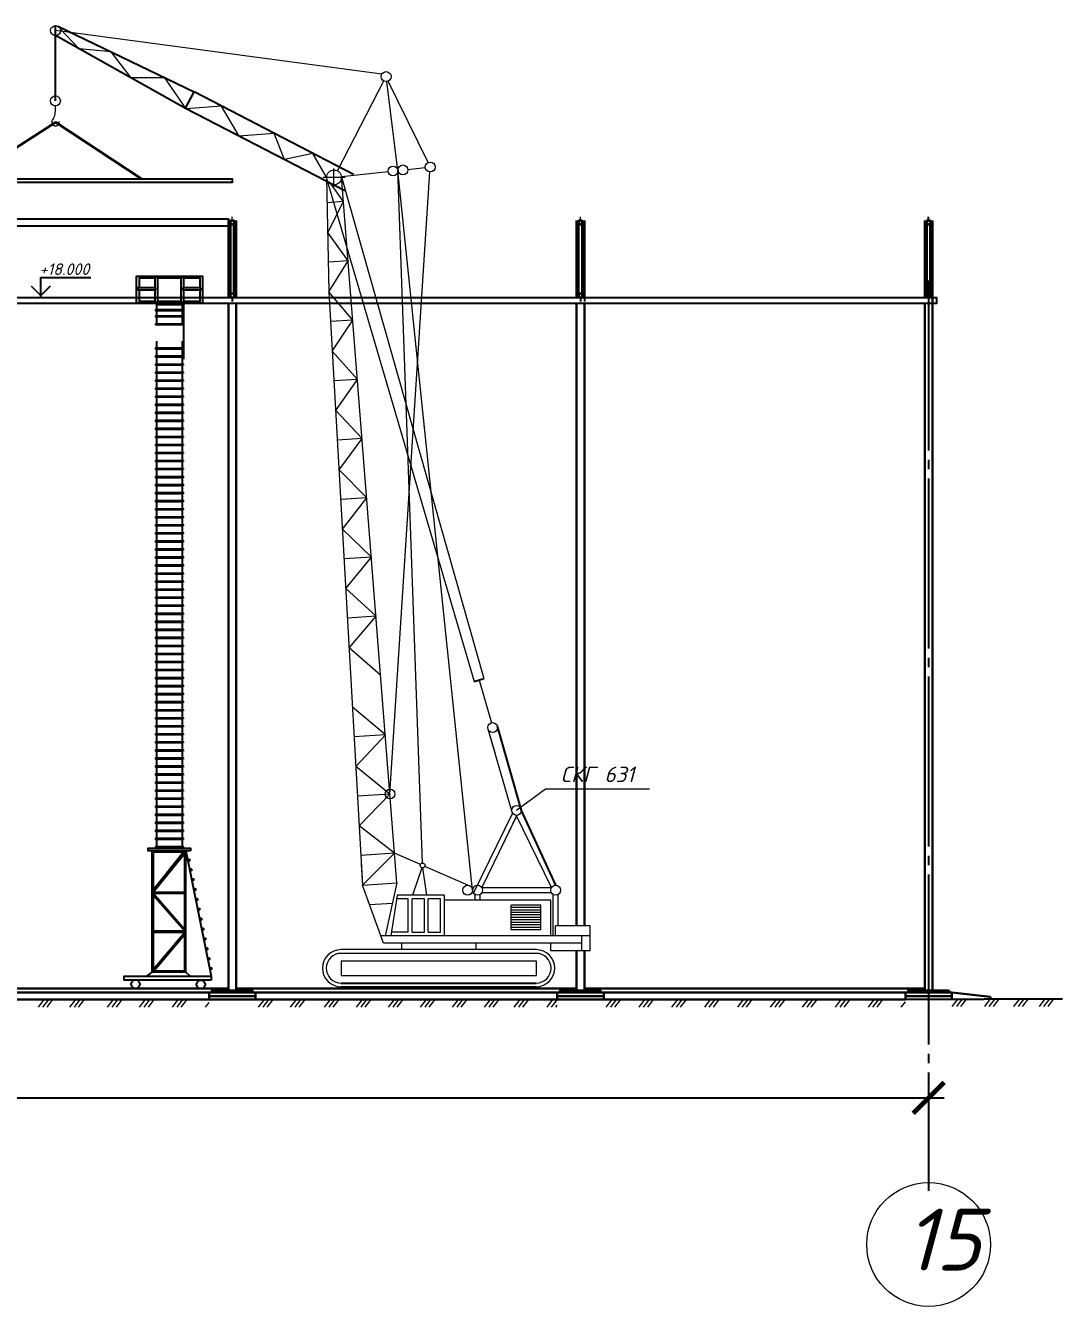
# Model space of a CAD drawing. Header units: millimetres. Extents: x -345369 to 252202, y 74562 to 424723.
# Drawn here: x -134948 to -128248, y 238155 to 246435 of the extents above; entities that cross this region are included whole.
import ezdxf

# ---------------------------------------------------------------- set-up
doc = ezdxf.new("R2010")
doc.units = ezdxf.units.MM
doc.linetypes.add('HIDDEN2', pattern=[4.7625, 3.175, -1.5875])
doc.linetypes.add('JIS_08_11', pattern=[12.8, 11, -0.6, 0.6, -0.6])
for name, color, linetype, lineweight in [('kolonni', 150, 'Continuous', 35), ('S Stora', 5, 'Continuous', 30), ('ТОнкая', 7, 'Continuous', 35)]:
    doc.layers.add(name, color=color, linetype=linetype, lineweight=lineweight)
for name, color, linetype in [('PAMA', 7, 'Continuous'), ('РАЗМЕРЫ', 7, 'Continuous'), ('стены тонкая', 7, 'Continuous')]:
    doc.layers.add(name, color=color, linetype=linetype)
doc.styles.add('25', font='isocpeur.TTF', dxfattribs={"oblique": 15, "height": 300})
doc.styles.get("Standard").update_dxf_attribs({"font": 'isocpeur.TTF', "oblique": 15})
doc.dimstyles.new('ss50', dxfattribs={"dimtxt": 125, "dimasz": 150, "dimexe": 100, "dimexo": 100, "dimgap": 31.25, "dimtad": 1, "dimdec": 0, "dimdsep": 46, "dimtxsty": 'Standard', "dimblk": 'OBLIQUE', "dimcen": 125, "dimdle": 100, "dimadec": 0, "dimazin": 0, "dimtfac": 1, "dimtdec": 0, "dimtmove": 1, "dimatfit": 3, "dimfxl": 1, "dimarcsym": 0})

# ---------------------------------------------------------------- blocks, each defined once
blk = doc.blocks.new('_ArchTick')
at = {"color": 0, "linetype": 'ByBlock', "const_width": 0.15}
blk.add_lwpolyline([(-0.5, -0.5), (0.5, 0.5)], dxfattribs=at)
blk = doc.blocks.new('*D784')
at = {"color": 0, "lineweight": -2, "ltscale": 2, "transparency": 16777216}
for p, q in [((-160712.8, 239502.8), (-129012.5, 239502.8)), ((-160612.8, 239502.8), (-160612.8, 239402.8)), ((-129112.5, 239502.8), (-129112.5, 239402.8))]:
    blk.add_line(p, q, dxfattribs=at)
at = {"layer": 'Defpoints', "color": 0, "ltscale": 2, "transparency": 16777216}
for p in [(-160612.8, 239571.6), (-129112.5, 239524.3), (-129112.5, 239502.8)]:
    blk.add_point(p, dxfattribs=at)
at = {"color": 0, "lineweight": -2, "ltscale": 2, "transparency": 16777216, "xscale": 200, "yscale": 200, "zscale": 200, "rotation": 180}
blk.add_blockref('_ArchTick', (-160612.8, 239502.8), dxfattribs=at)
at = {"color": 0, "lineweight": -2, "ltscale": 2, "transparency": 16777216, "xscale": 200, "yscale": 200, "zscale": 200}
blk.add_blockref('_ArchTick', (-129112.5, 239502.8), dxfattribs=at)
at = {"color": 0, "lineweight": 9, "ltscale": 2, "transparency": 16777216, "insert": (-144862.7, 239732.8), "char_height": 300, "attachment_point": 5}
blk.add_mtext('126000', dxfattribs=at)
blk = doc.blocks.new('54212')
at = {"layer": 'kolonni', "lineweight": 30, "ltscale": 10}
for p, q in [((-100, 45), (-100, -45)), ((-5, 50), (-95, 50)), ((0, -45), (0, 45)), ((-95, -50), (-5, -50))]:
    blk.add_line(p, q, dxfattribs=at)
for points in [[(-95, 40), (-95, -40)], [(-10, 45), (-90, 45)], [(-5, -40), (-5, 40)], [(-90, -45), (-10, -45)]]:
    blk.add_lwpolyline(points, dxfattribs=at)
for centre, start, end in [((-95, 45), 89.3615, 180.6385), ((-90, 40), 89.3615, 180.6385), ((-10, 40), 359.3615, 90.6385), ((-5, 45), 359.3615, 90.6385), ((-95, -45), 179.3615, 270.6385), ((-90, -40), 179.3615, 270.6385), ((-10, -40), 269.3615, 0.6385), ((-5, -45), 269.3615, 0.6385)]:
    blk.add_arc(centre, 5, start, end, dxfattribs=at)

msp = doc.modelspace()

# ---------------------------------------------------------------- linework, layer by layer
at = {"linetype": 'Continuous', "lineweight": 13}
for p, q in [((-132646.695995, 246120.573416), (-134755.188949, 246403.24056)), ((-134601.86168, 246285.251917), (-134726.231448, 246416.887674)), ((-134394.777396, 246264.895839), (-134601.86168, 246285.251917)), ((-134265.696684, 246096.751379), (-134394.777396, 246264.895839)), ((-134048.918352, 246098.047173), (-134265.696684, 246096.751379)), ((-133910.04451, 245897.323638), (-134048.918352, 246098.047173)), ((-132933.35255, 245496.194323), (-132633.018773, 246077.314233)), ((-132541.802967, 245498.596998), (-132614.318372, 246073.991969)), ((-132347.521332, 245550.073028), (-132604.297241, 246076.976003)), ((-133682.564018, 245915.185518), (-133910.04451, 245897.323638)), ((-133567.379727, 245720.029282), (-133682.564018, 245915.185518)), ((-133341.469073, 245738.489492), (-133567.379727, 245720.029282)), ((-133275.267606, 245568.624359), (-133341.469073, 245738.489492)), ((-133091.333664, 245608.912864), (-133275.267606, 245568.624359)), ((-133003.565368, 245454.341596), (-133091.333664, 245608.912864)), ((-132882.164476, 245453.5268), (-133027.286276, 245453.5268)), ((-133003.322188, 245450.428845), (-132987.765724, 244713.616988)), ((-133001.551693, 245440.216447), (-132048.979606, 242195.38891)), ((-132955.403934, 245395.866308), (-132955.403934, 245510.645876)), ((-132908.042965, 245463.705157), (-131987.46293, 242213.132104)), ((-132907.657619, 245458.729727), (-132605.450579, 245491.661303)), ((-132548.256366, 240892.548523), (-132907.485681, 245456.624754)), ((-132593.474042, 241467.047629), (-132335.546015, 245489.34952)), ((-132383.206044, 241020.99113), (-132541.937647, 245499.665658)), ((-132059.380699, 240845.30472), (-132541.802967, 245498.596998)), ((-132478.155355, 245505.532694), (-132365.321263, 245517.828253)), ((-132894.925215, 245297.041669), (-132974.478537, 245409.448)), ((-132894.925215, 245297.041669), (-132999.940348, 245290.252355)), ((-132995.88214, 245098.040566), (-132894.925215, 245297.041669)), ((-132864.780098, 244914.042265), (-132995.88214, 245098.040566)), ((-132864.780098, 244914.042265), (-132991.823932, 244905.828777)), ((-132987.765724, 244713.616988), (-132864.780098, 244914.042265)), ((-132987.765724, 244713.616988), (-132771.874882, 240878.091402)), ((-132834.634981, 244531.042861), (-132987.765724, 244713.616988)), ((-132834.634981, 244531.042861), (-132976.971182, 244521.840709)), ((-132966.17664, 244330.06443), (-132834.634981, 244531.042861)), ((-132804.489863, 244148.043457), (-132966.17664, 244330.06443)), ((-132804.489863, 244148.043457), (-132955.382098, 244138.28815)), ((-132944.587556, 243946.511871), (-132804.489863, 244148.043457)), ((-132774.344746, 243765.044053), (-132944.587556, 243946.511871)), ((-132774.344746, 243765.044053), (-132933.793014, 243754.735592)), ((-132922.998472, 243562.959312), (-132774.344746, 243765.044053)), ((-132744.199628, 243382.044649), (-132922.998472, 243562.959312)), ((-132744.199628, 243382.044649), (-132912.203929, 243371.183033)), ((-132901.409387, 243179.406754), (-132744.199628, 243382.044649)), ((-132714.054511, 242999.045245), (-132901.409387, 243179.406754)), ((-132714.054511, 242999.045245), (-132890.614845, 242987.630475)), ((-132879.820303, 242795.854195), (-132714.054511, 242999.045245)), ((-132683.909394, 242616.045841), (-132879.820303, 242795.854195)), ((-132683.909394, 242616.045841), (-132869.025761, 242604.077916)), ((-132858.231219, 242412.301637), (-132683.909394, 242616.045841)), ((-132653.764276, 242233.046437), (-132858.231219, 242412.301637)), ((-132018.221268, 242204.260507), (-131938.376894, 241927.435465)), ((-132623.60442, 241849.859774), (-132836.642135, 242028.749078)), ((-131960.263635, 241887.805529), (-131916.285672, 241735.331398)), ((-131960.26358, 241887.805337), (-131805.871705, 241352.519815)), ((-132623.812536, 241850.034531), (-132825.847593, 241836.972799)), ((-132815.05305, 241645.19652), (-132623.60442, 241849.859774)), ((-132593.474042, 241467.047629), (-132815.05305, 241645.19652)), ((-132593.474042, 241467.047629), (-132804.258508, 241453.42024)), ((-132793.463966, 241261.643961), (-132593.474042, 241467.047629)), ((-131801.667874, 241343.512968), (-132053.923011, 240827.426276)), ((-131775.113367, 241324.942211), (-132000.813998, 240863.183165)), ((-131801.667874, 241343.512968), (-131855.570422, 241233.234193)), ((-131772.907434, 241329.455313), (-131855.533473, 241160.411385)), ((-131549.412737, 240863.183165), (-131777.319301, 241329.455313)), ((-132563.328924, 241084.048225), (-132793.463966, 241261.643961)), ((-132563.328924, 241084.048225), (-132779.547513, 241070.069516)), ((-132771.874882, 240878.091402), (-132563.328924, 241084.048225)), ((-132397.303181, 241011.410714), (-132563.328924, 241084.048225)), ((-132779.517765, 241013.875174), (-132771.874882, 240878.091402)), ((-132387.813572, 240989.848453), (-132448.129365, 240813.292526)), ((-132356.418905, 240813.292526), (-132380.47007, 240989.136627)), ((-132090.795598, 240877.311342), (-132367.975055, 240998.579438)), ((-132771.874882, 240878.091402), (-132548.256366, 240892.548523)), ((-132548.256366, 240892.548523), (-132624.647146, 240549.70355)), ((-132635.281989, 240501.973934), (-132771.874882, 240878.091402)), ((-132547.248454, 240813.292526), (-132587.263698, 240549.992226)), ((-132243.232645, 240813.292526), (-132547.248454, 240813.292526)), ((-132243.232645, 240813.292526), (-132243.232645, 240549.992226)), ((-132043.374602, 240781.280331), (-132043.374602, 240817.581347)), ((-132011.362407, 240781.280331), (-132011.362407, 240817.581347)), ((-131550.581604, 240861.310817), (-131999.645131, 240861.310817)), ((-131550.581604, 240829.298623), (-131999.645131, 240829.298623)), ((-131550.581604, 240861.310817), (-131855.381715, 240861.310817)), ((-131550.581604, 240829.298623), (-131855.365472, 240829.298623)), ((-131538.864328, 240549.992226), (-131538.864328, 240817.581347)), ((-131506.852133, 240614.016615), (-131506.852133, 240817.581347)), ((-132726.343918, 240752.718913), (-132577.264907, 240762.356993)), ((-132475.254363, 240790.316031), (-132550.740323, 240790.316031)), ((-132475.254363, 240575.034023), (-132475.254363, 240790.316031)), ((-132451.245217, 240574.001372), (-132451.245217, 240790.316031)), ((-132371.214731, 240790.316031), (-132451.245217, 240790.316031)), ((-132371.214731, 240574.001372), (-132371.214731, 240790.316031)), ((-132347.205585, 240574.001372), (-132347.205585, 240790.316031)), ((-132267.175099, 240790.316031), (-132347.205585, 240790.316031)), ((-132267.175099, 240574.001372), (-132267.175099, 240790.316031)), ((-131554.870425, 240781.280331), (-132243.232645, 240781.280331)), ((-131554.870425, 240781.280331), (-131855.341109, 240781.280331)), ((-131618.894814, 240749.268137), (-131810.967981, 240749.268137)), ((-131810.967981, 240589.207164), (-131810.967981, 240749.268137)), ((-131618.894814, 240733.262039), (-131810.967981, 240733.262039)), ((-131618.894814, 240589.207164), (-131618.894814, 240749.268137)), ((-131554.870425, 240549.992226), (-131554.870425, 240781.280331)), ((-131618.894814, 240717.255942), (-131810.967981, 240717.255942)), ((-131618.894814, 240701.249845), (-131810.967981, 240701.249845)), ((-131618.894814, 240685.243748), (-131810.967981, 240685.243748)), ((-131618.894814, 240669.23765), (-131810.967981, 240669.23765)), ((-131618.894814, 240653.231553), (-131810.967981, 240653.231553)), ((-131618.894814, 240637.225456), (-131810.967981, 240637.225456)), ((-132475.254363, 240574.001372), (-132583.614891, 240574.001372)), ((-132451.245217, 240574.001372), (-132371.214731, 240574.001372)), ((-132347.205585, 240574.001372), (-132267.175099, 240574.001372)), ((-131618.894814, 240621.219359), (-131810.967981, 240621.219359)), ((-131618.894814, 240605.213261), (-131810.967981, 240605.213261)), ((-131618.894814, 240589.207164), (-131810.967981, 240589.207164)), ((-131298.772869, 240614.016615), (-131522.85823, 240614.016615)), ((-131522.85823, 240549.992226), (-131522.85823, 240614.016615)), ((-131298.772869, 240453.955642), (-131298.772869, 240614.016615)), ((-131354.794209, 240549.980029), (-132652.613528, 240549.697461)), ((-131554.870425, 240501.973934), (-132635.281989, 240501.973934)), ((-132519.260649, 240501.973934), (-132519.260649, 240461.158386)), ((-132519.260649, 240501.973934), (-132519.260649, 240461.158386)), ((-132039.077731, 240501.973934), (-132039.077731, 240461.158386)), ((-131298.772869, 240549.992226), (-131855.223696, 240549.871073)), ((-131354.794209, 240501.973934), (-131855.199394, 240501.973934)), ((-131554.870425, 240453.955642), (-131554.870425, 240501.973934)), ((-131354.794209, 240549.992226), (-131354.794209, 240453.955642)), ((-131648.528959, 240461.158386), (-132909.809422, 240461.158386)), ((-131648.528959, 240437.14924), (-132909.809422, 240437.14924)), ((-132909.809422, 240389.130949), (-131648.528959, 240389.130949)), ((-132909.809422, 240389.130949), (-132909.809422, 240293.094365)), ((-131648.528959, 240389.130949), (-131648.528959, 240293.094365)), ((-131298.772869, 240453.955642), (-131554.870425, 240453.955642)), ((-132909.809422, 240293.094365), (-131648.528959, 240293.094365))]:
    msp.add_line(p, q, dxfattribs=at)
at = {"lineweight": 20}
for p, q in [((-133612.502524, 245174.217384), (-133612.502524, 245197.967384)), ((-131362.502524, 245174.217384), (-131362.502524, 245197.967384)), ((-131362.502523, 245174.217384), (-131362.502523, 245197.967384)), ((-129112.502524, 245174.217384), (-129112.502524, 245197.967384)), ((-129112.502523, 245174.217384), (-129112.502523, 245197.967384))]:
    msp.add_line(p, q, dxfattribs=at)
at = {"lineweight": 25}
for p, q in [((-129112.502524, 245174.217384), (-129112.502524, 245197.967384)), ((-129112.502523, 245174.217384), (-129112.502523, 245197.967384)), ((-132048.979606, 242195.38891), (-131987.46293, 242213.132104)), ((-132909.809422, 240245.076073), (-131648.528959, 240245.076073)), ((-132909.809422, 240221.066927), (-131648.528959, 240221.066927))]:
    msp.add_line(p, q, dxfattribs=at)
at = {"lineweight": 35}
for p, q in [((-133625.002524, 244698.686204), (-133625.002524, 245150.453454)), ((-133625.002523, 244698.686204), (-133625.002523, 245150.453454)), ((-133600.002524, 244694.840227), (-133600.002524, 245150.481313)), ((-133600.002523, 244694.840227), (-133600.002523, 245150.481314)), ((-131375.002524, 244698.686204), (-131375.002524, 245150.453454)), ((-131375.002523, 244698.686204), (-131375.002523, 245150.453454)), ((-131350.002524, 244694.840227), (-131350.002524, 245150.481313)), ((-131350.002523, 244694.840227), (-131350.002523, 245150.481314)), ((-129125.002524, 244698.686204), (-129125.002524, 245150.453454)), ((-129125.002523, 244698.686204), (-129125.002523, 245150.453454)), ((-129100.002524, 244694.840227), (-129100.002524, 245150.481313)), ((-129100.002523, 244694.840227), (-129100.002523, 245150.481314))]:
    msp.add_line(p, q, dxfattribs=at)
at = {"ltscale": 10}
for p, q in [((-131374.690024, 244941.2288), (-131374.690024, 244916.2288)), ((-131374.690023, 244941.2288), (-131374.690023, 244916.2288)), ((-129125.002524, 244941.2288), (-129125.002524, 244916.2288)), ((-129125.002523, 244941.2288), (-129125.002523, 244916.2288))]:
    msp.add_line(p, q, dxfattribs=at)
at = {"lineweight": 30}
for p, q in [((-133637.502524, 240209.493392), (-135837.502524, 240209.493392)), ((-135762.502524, 240184.493392), (-134462.502524, 240184.493392)), ((-135762.502524, 240184.493392), (-133762.502524, 240184.493392)), ((-131387.502524, 240209.493392), (-133587.502524, 240209.493392)), ((-133512.502524, 240184.493392), (-132212.502524, 240184.493392)), ((-133512.502524, 240184.493392), (-131512.502524, 240184.493392)), ((-131462.502524, 240184.493392), (-131462.190024, 240184.493392)), ((-131462.502524, 240184.493392), (-131462.190024, 240184.493392)), ((-131337.190024, 240209.493392), (-129137.502524, 240209.493392)), ((-131262.190024, 240184.493392), (-129962.190024, 240184.493392)), ((-131262.190024, 240184.493392), (-129262.502524, 240184.493392)), ((-129262.502524, 240138.194966), (-128248.070309, 240142.54102)), ((-136012.502524, 240138.194966), (-133462.502524, 240138.194966)), ((-133462.502524, 240138.194966), (-131212.502524, 240138.194966)), ((-131212.502524, 240138.194966), (-129262.502524, 240138.194966))]:
    msp.add_line(p, q, dxfattribs=at)
at = {"lineweight": 25}
for points in [[(-135862.498768, 245443.876374), (-133612.502524, 245443.876374), (-133612.502524, 245421.376374), (-135862.498768, 245421.376374)], [(-151612.815024, 244678.179138), (-129087.502524, 244677.2288), (-129087.502524, 244638.27251), (-151612.815024, 244639.040101)]]:
    msp.add_lwpolyline(points, close=True, dxfattribs=at)
at = {"linetype": 'ByBlock', "lineweight": 25, "ltscale": 10}
msp.add_lwpolyline([(-135837.502524, 245185.790919), (-133637.502524, 245185.790919), (-133637.502524, 245138.801325), (-135837.502524, 245138.801325)], close=True, dxfattribs=at)
msp.add_lwpolyline([(-134850.230009, 244682.682674), (-134850.230009, 244807.682674), (-134526.69069, 244807.682674)])
at = {"color": 1, "linetype": 'JIS_08_11', "lineweight": 9, "ltscale": 100}
msp.add_lwpolyline([(-129112.502524, 244787.770308), (-129112.502524, 238954.554981)], dxfattribs=at)
at = {"color": 1, "linetype": 'JIS_08_11', "ltscale": 100}
msp.add_lwpolyline([(-129112.502523, 244787.770308), (-129112.502523, 238901.599813)], dxfattribs=at)
at = {"const_width": 10}
msp.add_lwpolyline([(-134912.730009, 244752.252674), (-134850.230009, 244689.752674), (-134787.730009, 244752.252674)], dxfattribs=at)
at = {"lineweight": 25}
msp.add_lwpolyline([(-138560.963817, 244678.179139), (-129062.502523, 244678.179139), (-129062.502523, 244639.040101), (-138560.963817, 244639.040101)], dxfattribs=at)
at = {"lineweight": 30}
for points in [[(-133762.502524, 240159.493392), (-133462.502524, 240159.493392), (-133462.502524, 240184.493392), (-133762.502524, 240184.493392)], [(-131512.502524, 240159.493392), (-131212.502524, 240159.493392), (-131212.502524, 240184.493392), (-131512.502524, 240184.493392)], [(-129262.502524, 240159.493392), (-128962.502524, 240159.493392), (-128962.502524, 240184.493392), (-129262.502524, 240184.493392)]]:
    msp.add_lwpolyline(points, close=True, dxfattribs=at)
for points in [[(-133462.502524, 240138.194966), (-133462.502524, 240184.493392), (-133762.502524, 240184.493392), (-133762.502524, 240138.194966)], [(-133512.502524, 240184.493392), (-133712.502524, 240184.493392)], [(-133512.502524, 240184.493392), (-133712.502524, 240184.493392)], [(-131212.502524, 240138.194966), (-131212.502524, 240184.493392), (-131512.502524, 240184.493392), (-131512.502524, 240138.194966)], [(-131262.815024, 240184.493392), (-131462.815024, 240184.493392)], [(-131262.815024, 240184.493392), (-131462.815024, 240184.493392)], [(-131262.815024, 240184.493392), (-131462.815024, 240184.493392)], [(-131262.502524, 240184.493392), (-131462.502524, 240184.493392)], [(-131262.502524, 240184.493392), (-131462.502524, 240184.493392)], [(-131262.502524, 240184.493392), (-131462.502524, 240184.493392)], [(-131262.190024, 240184.493392), (-131462.190024, 240184.493392)], [(-131262.190024, 240184.493392), (-131462.190024, 240184.493392)], [(-131262.190024, 240184.493392), (-131462.190024, 240184.493392)], [(-128962.502524, 240142.54102), (-128962.502524, 240184.493392), (-129262.502524, 240184.493392), (-129262.502524, 240138.194966)], [(-129012.502524, 240184.493392), (-129212.502524, 240184.493392)]]:
    msp.add_lwpolyline(points, dxfattribs=at)
at = {"linetype": 'Continuous', "lineweight": 13}
for centre, radius in [((-134755.188949, 246403.24056), 32.012195), ((-132618.321116, 246105.75293), 32.012195), ((-134755.766337, 245948.841899), 32.012195), ((-132573.626773, 245495.129151), 32.012195), ((-132509.979161, 245502.064846), 32.012195), ((-132333.497457, 245521.296101), 32.012195), ((-132955.403934, 245453.5268), 48.028961), ((-131929.505297, 241896.677126), 32.012195), ((-132593.474042, 241467.047629), 32.012195), ((-131775.113367, 241361.391412), 32.012195), ((-132382.639118, 241004.995076), 16.006097), ((-132091.392893, 240845.30472), 32.012195), ((-132027.368504, 240845.30472), 32.012195), ((-131522.85823, 240845.30472), 32.012195)]:
    msp.add_circle(centre, radius, dxfattribs=at)
at = {"color": 0, "linetype": 'ByBlock', "lineweight": 9}
msp.add_circle((-129112.502524, 238554.554981), 400, dxfattribs=at)
at = {"linetype": 'Continuous', "lineweight": 13}
for centre, radius, start, end in [((-134754.611561, 245811.292434), 24.009146, 168.7489491661, 11.2510508339), ((-132909.809422, 240341.112657), 120.045729, 90, 270), ((-132909.809422, 240341.112657), 96.036584, 90, 270), ((-131648.528959, 240341.112657), 120.045729, 270, 90), ((-131648.528959, 240341.112657), 96.036584, 270, 90)]:
    msp.add_arc(centre, radius, start, end, dxfattribs=at)
msp.add_spline([(-134778.159292, 245815.976818), (-134763.150091, 245844.496463), (-134755.766337, 245881.477911), (-134755.766337, 245916.829705)], degree=3, dxfattribs=at)
at = {"layer": 'kolonni', "lineweight": 30, "ltscale": 10}
for p, q in [((-133637.502524, 244677.2288), (-133637.502524, 245174.217384)), ((-133637.502523, 244677.2288), (-133637.502523, 245174.217384)), ((-133587.502524, 244677.2288), (-133587.502524, 245174.217384)), ((-133587.502523, 244677.2288), (-133587.502523, 245174.217384)), ((-131387.502524, 244677.2288), (-131387.502524, 245174.217384)), ((-131387.502523, 244677.2288), (-131387.502523, 245174.217384)), ((-131337.502524, 244677.2288), (-131337.502524, 245174.217384)), ((-131337.502523, 244677.2288), (-131337.502523, 245174.217384)), ((-129137.502524, 244677.2288), (-129137.502524, 245174.217384)), ((-129137.502523, 244677.2288), (-129137.502523, 245174.217384)), ((-129087.502524, 240196.993392), (-129087.502524, 245174.217384)), ((-129087.502523, 240196.993392), (-129087.502523, 245174.217384)), ((-133637.502524, 244677.2288), (-133587.502524, 244677.2288)), ((-133637.502524, 244677.2288), (-133587.502524, 244677.2288)), ((-133637.502523, 244677.2288), (-133587.502523, 244677.2288)), ((-133637.502523, 244677.2288), (-133587.502523, 244677.2288)), ((-133637.502523, 240196.993392), (-133637.502523, 244638.089762)), ((-133637.502523, 240196.993392), (-133637.502523, 244638.089762)), ((-133637.502523, 240196.993392), (-133637.502523, 244638.089762)), ((-133587.502523, 240196.993392), (-133587.502523, 244638.089762)), ((-133587.502523, 240196.993392), (-133587.502523, 244638.089762)), ((-133587.502523, 240196.993392), (-133587.502523, 244638.089762)), ((-131387.815024, 244677.2288), (-131337.815024, 244677.2288)), ((-131387.815024, 244677.2288), (-131337.815024, 244677.2288)), ((-131387.815024, 244677.2288), (-131337.815024, 244677.2288)), ((-131387.815023, 244677.2288), (-131337.815023, 244677.2288)), ((-131387.815023, 244677.2288), (-131337.815023, 244677.2288)), ((-131387.815023, 244677.2288), (-131337.815023, 244677.2288)), ((-131387.815023, 240614.016615), (-131387.815023, 244638.089762)), ((-131387.815023, 240614.016615), (-131387.815023, 244638.089762)), ((-131387.815023, 240614.016615), (-131387.815023, 244638.089762)), ((-131387.502524, 244677.2288), (-131337.502524, 244677.2288)), ((-131387.502524, 244677.2288), (-131337.502524, 244677.2288)), ((-131387.502524, 244677.2288), (-131337.502524, 244677.2288)), ((-131387.502523, 244677.2288), (-131337.502523, 244677.2288)), ((-131387.502523, 244677.2288), (-131337.502523, 244677.2288)), ((-131387.502523, 244677.2288), (-131337.502523, 244677.2288)), ((-131387.502523, 240614.016615), (-131387.502523, 244638.089762)), ((-131387.190024, 244677.2288), (-131337.190024, 244677.2288)), ((-131387.190024, 244677.2288), (-131337.190024, 244677.2288)), ((-131387.190024, 244677.2288), (-131337.190024, 244677.2288)), ((-131387.190023, 244677.2288), (-131337.190023, 244677.2288)), ((-131387.190023, 244677.2288), (-131337.190023, 244677.2288)), ((-131387.190023, 244677.2288), (-131337.190023, 244677.2288)), ((-131337.502523, 240614.016615), (-131337.502523, 244638.089762)), ((-131337.190023, 240614.016615), (-131337.190023, 244638.089762)), ((-131337.190023, 240614.016615), (-131337.190023, 244638.089762)), ((-131337.190023, 240614.016615), (-131337.190023, 244638.089762)), ((-129137.502524, 244677.2288), (-129087.502524, 244677.2288)), ((-129137.502524, 240196.993392), (-129137.502524, 244638.089762)), ((-129137.502524, 240196.993392), (-129137.502524, 244638.089762)), ((-129137.502523, 244677.2288), (-129087.502523, 244677.2288)), ((-129137.502523, 240196.993392), (-129137.502523, 244638.089762)), ((-129137.502523, 240196.993392), (-129137.502523, 244638.089762)), ((-129087.502524, 240196.993392), (-129087.502524, 244677.2288)), ((-129087.502523, 240196.993392), (-129087.502523, 244677.2288)), ((-131387.815023, 240196.993392), (-131387.815023, 240453.955642)), ((-131387.815023, 240196.993392), (-131387.815023, 240453.955642)), ((-131387.815023, 240196.993392), (-131387.815023, 240453.955642)), ((-131387.502523, 240196.993392), (-131387.502523, 240453.955642)), ((-131337.502523, 240196.993392), (-131337.502523, 240453.955642)), ((-131337.190023, 240196.993392), (-131337.190023, 240453.955642)), ((-131337.190023, 240196.993392), (-131337.190023, 240453.955642)), ((-131337.190023, 240196.993392), (-131337.190023, 240453.955642))]:
    msp.add_line(p, q, dxfattribs=at)
at = {"layer": 'PAMA', "ltscale": 10}
for p, q in [((-133625.002524, 244738.4788), (-133625.002524, 244966.2288)), ((-133625.002524, 244738.4788), (-133625.002524, 244966.2288)), ((-133625.002523, 244738.4788), (-133625.002523, 244966.2288)), ((-133625.002523, 244738.4788), (-133625.002523, 244966.2288)), ((-133600.002524, 244738.4788), (-133600.002524, 244966.2288)), ((-133600.002524, 244738.4788), (-133600.002524, 244966.2288)), ((-133600.002523, 244738.4788), (-133600.002523, 244966.2288)), ((-133600.002523, 244738.4788), (-133600.002523, 244966.2288)), ((-131374.690024, 244738.4788), (-131374.690024, 244966.2288)), ((-131374.690024, 244738.4788), (-131374.690024, 244966.2288)), ((-131374.690023, 244738.4788), (-131374.690023, 244966.2288)), ((-131374.690023, 244738.4788), (-131374.690023, 244966.2288)), ((-131350.315024, 244738.4788), (-131350.315024, 244966.2288)), ((-131350.315024, 244738.4788), (-131350.315024, 244966.2288)), ((-131350.315024, 244738.4788), (-131350.315024, 244966.2288)), ((-131350.315023, 244738.4788), (-131350.315023, 244966.2288)), ((-131350.315023, 244738.4788), (-131350.315023, 244966.2288)), ((-131350.315023, 244738.4788), (-131350.315023, 244966.2288)), ((-129125.002524, 244738.4788), (-129125.002524, 244966.2288)), ((-129125.002523, 244738.4788), (-129125.002523, 244966.2288)), ((-129100.002524, 244738.4788), (-129100.002524, 244966.2288)), ((-129100.002523, 244738.4788), (-129100.002523, 244966.2288)), ((-131374.690024, 244941.2288), (-131374.690024, 244916.2288)), ((-131374.690024, 244941.2288), (-131374.690024, 244916.2288)), ((-131374.690024, 244941.2288), (-131374.690024, 244916.2288)), ((-131374.690023, 244941.2288), (-131374.690023, 244916.2288)), ((-131374.690023, 244941.2288), (-131374.690023, 244916.2288)), ((-131374.690023, 244941.2288), (-131374.690023, 244916.2288)), ((-129125.002524, 244941.2288), (-129125.002524, 244916.2288)), ((-129125.002523, 244941.2288), (-129125.002523, 244916.2288)), ((-129100.002524, 244941.2288), (-129100.002524, 244916.2288)), ((-129100.002523, 244941.2288), (-129100.002523, 244916.2288)), ((-133612.502524, 244677.2288), (-133612.502524, 244652.2288)), ((-133612.502523, 244677.2288), (-133612.502523, 244652.2288)), ((-131362.502524, 244677.2288), (-131362.502524, 244652.2288)), ((-131362.502523, 244677.2288), (-131362.502523, 244652.2288)), ((-131337.190024, 244677.2288), (-131337.190024, 244652.2288)), ((-131337.190024, 244677.2288), (-131337.190024, 244652.2288)), ((-131337.190023, 244677.2288), (-131337.190023, 244652.2288)), ((-131337.190023, 244677.2288), (-131337.190023, 244652.2288)), ((-129087.502524, 244677.2288), (-129087.502524, 244652.2288)), ((-129087.502523, 244677.2288), (-129087.502523, 244652.2288)), ((-129087.502524, 241421.993392), (-129087.502524, 241396.993392)), ((-129087.502524, 241046.993392), (-129087.502524, 241021.993392)), ((-131387.502524, 240646.993392), (-131387.190024, 240646.993392)), ((-131337.190024, 240646.993392), (-131337.190024, 240621.993392)), ((-129087.502524, 240646.993392), (-129087.502524, 240621.993392)), ((-131387.502524, 240621.993392), (-131387.190024, 240621.993392))]:
    msp.add_line(p, q, dxfattribs=at)
at = {"layer": 'PAMA', "color": 1, "ltscale": 10}
msp.add_line((-131387.190024, 240646.993392), (-131387.502524, 240646.993392), dxfattribs=at)
msp.add_line((-131387.190024, 240646.993392), (-131387.502524, 240646.993392), dxfattribs=at)
at = {"layer": 'PAMA', "linetype": 'HIDDEN2', "ltscale": 10}
for p, q in [((-131387.502524, 240645.743392), (-131387.190024, 240645.743392)), ((-131387.502524, 240623.243392), (-131387.190024, 240623.243392))]:
    msp.add_line(p, q, dxfattribs=at)
at = {"layer": 'PAMA', "lineweight": 30, "ltscale": 10}
for p, q in [((-128962.502524, 240184.493392), (-128712.502524, 240155.632651)), ((-128712.502524, 240155.632651), (-128712.502524, 240142.54102))]:
    msp.add_line(p, q, dxfattribs=at)
at = {"layer": 'S Stora', "ltscale": 2}
for points in [[(-133480.002524, 240196.993392), (-133745.002524, 240196.993392), (-133745.002524, 240184.493392), (-133480.002524, 240184.493392)], [(-131230.002524, 240196.993392), (-131495.002524, 240196.993392), (-131495.002524, 240184.493392), (-131230.002524, 240184.493392)], [(-128980.002524, 240196.993392), (-129245.002524, 240196.993392), (-129245.002524, 240184.493392), (-128980.002524, 240184.493392)]]:
    msp.add_lwpolyline(points, close=True, dxfattribs=at)
at = {"layer": 'РАЗМЕРЫ', "lineweight": 13}
for p, q in [((-128959.821412, 240092.54102), (-128922.321412, 240142.54102)), ((-128930.729087, 240092.54102), (-128893.229087, 240142.54102)), ((-128903.638528, 240092.54102), (-128866.138528, 240142.54102)), ((-128750.002524, 240092.54102), (-128712.502524, 240142.54102)), ((-128720.910199, 240092.54102), (-128683.410199, 240142.54102)), ((-128693.819639, 240092.54102), (-128656.319639, 240142.54102)), ((-128561.233265, 240092.54102), (-128523.733265, 240142.54102)), ((-128532.14094, 240092.54102), (-128494.64094, 240142.54102)), ((-128505.050381, 240092.54102), (-128467.550381, 240142.54102)), ((-128396.593194, 240092.54102), (-128359.093194, 240142.54102)), ((-128367.500869, 240092.54102), (-128330.000869, 240142.54102)), ((-128340.410309, 240092.54102), (-128302.910309, 240142.54102)), ((-134865.859562, 240088.194966), (-134828.359562, 240138.194966)), ((-134836.767236, 240088.194966), (-134799.267236, 240138.194966)), ((-134809.676677, 240088.194966), (-134772.176677, 240138.194966)), ((-134662.396772, 240088.194966), (-134624.896772, 240138.194966)), ((-134633.304447, 240088.194966), (-134595.804447, 240138.194966)), ((-134606.213887, 240088.194966), (-134568.713887, 240138.194966)), ((-134418.220945, 240088.194966), (-134380.720945, 240138.194966)), ((-134389.12862, 240088.194966), (-134351.62862, 240138.194966)), ((-134362.03806, 240088.194966), (-134324.53806, 240138.194966)), ((-134211.464754, 240088.194966), (-134173.964754, 240138.194966)), ((-134182.372429, 240088.194966), (-134144.872429, 240138.194966)), ((-134155.281869, 240088.194966), (-134117.781869, 240138.194966)), ((-133999.00229, 240088.194966), (-133961.50229, 240138.194966)), ((-133969.909965, 240088.194966), (-133932.409965, 240138.194966)), ((-133942.819405, 240088.194966), (-133905.319405, 240138.194966)), ((-133786.539826, 240088.194966), (-133762.502524, 240120.244702)), ((-133442.884325, 240088.194966), (-133405.384325, 240138.194966)), ((-133413.792, 240088.194966), (-133376.292, 240138.194966)), ((-133386.701441, 240088.194966), (-133349.201441, 240138.194966)), ((-133236.128134, 240088.194966), (-133198.628134, 240138.194966)), ((-133207.035809, 240088.194966), (-133169.535809, 240138.194966)), ((-133179.94525, 240088.194966), (-133142.44525, 240138.194966)), ((-133015.894352, 240088.194966), (-132978.394352, 240138.194966)), ((-132986.802027, 240088.194966), (-132949.302027, 240138.194966)), ((-132959.711467, 240088.194966), (-132922.211467, 240138.194966)), ((-132809.138161, 240088.194966), (-132771.638161, 240138.194966)), ((-132780.045836, 240088.194966), (-132742.545836, 240138.194966)), ((-132752.955276, 240088.194966), (-132715.455276, 240138.194966)), ((-132602.38197, 240088.194966), (-132564.88197, 240138.194966)), ((-132573.289645, 240088.194966), (-132535.789645, 240138.194966)), ((-132546.199086, 240088.194966), (-132508.699086, 240138.194966)), ((-132395.625779, 240088.194966), (-132358.125779, 240138.194966)), ((-132366.533454, 240088.194966), (-132329.033454, 240138.194966)), ((-132339.442895, 240088.194966), (-132301.942895, 240138.194966)), ((-132188.869588, 240088.194966), (-132151.369588, 240138.194966)), ((-132159.777263, 240088.194966), (-132122.277263, 240138.194966)), ((-132132.686704, 240088.194966), (-132095.186704, 240138.194966)), ((-131982.113398, 240088.194966), (-131944.613398, 240138.194966)), ((-131953.021072, 240088.194966), (-131915.521072, 240138.194966)), ((-131925.930513, 240088.194966), (-131888.430513, 240138.194966)), ((-131790.805313, 240088.194966), (-131753.305313, 240138.194966)), ((-131761.712988, 240088.194966), (-131724.212988, 240138.194966)), ((-131734.622428, 240088.194966), (-131697.122428, 240138.194966)), ((-131578.342849, 240088.194966), (-131540.842849, 240138.194966)), ((-131549.250524, 240088.194966), (-131511.750524, 240138.194966)), ((-131522.159964, 240088.194966), (-131512.502524, 240101.071553)), ((-131196.213053, 240088.194966), (-131158.713053, 240138.194966)), ((-131167.120728, 240088.194966), (-131129.620728, 240138.194966)), ((-131140.030168, 240088.194966), (-131102.530168, 240138.194966)), ((-130983.750589, 240088.194966), (-130946.250589, 240138.194966)), ((-130954.658264, 240088.194966), (-130917.158264, 240138.194966)), ((-130927.567704, 240088.194966), (-130890.067704, 240138.194966)), ((-130771.288125, 240088.194966), (-130733.788125, 240138.194966)), ((-130742.1958, 240088.194966), (-130704.6958, 240138.194966)), ((-130715.10524, 240088.194966), (-130677.60524, 240138.194966)), ((-130558.825661, 240088.194966), (-130521.325661, 240138.194966)), ((-130529.733336, 240088.194966), (-130492.233336, 240138.194966)), ((-130502.642776, 240088.194966), (-130465.142776, 240138.194966)), ((-130346.363197, 240088.194966), (-130308.863197, 240138.194966)), ((-130317.270872, 240088.194966), (-130279.770872, 240138.194966)), ((-130290.180313, 240088.194966), (-130252.680313, 240138.194966)), ((-130133.900733, 240088.194966), (-130096.400733, 240138.194966)), ((-130104.808408, 240088.194966), (-130067.308408, 240138.194966)), ((-130077.717849, 240088.194966), (-130040.217849, 240138.194966)), ((-129926.725299, 240088.194966), (-129889.225299, 240138.194966)), ((-129897.632974, 240088.194966), (-129860.132974, 240138.194966)), ((-129870.542415, 240088.194966), (-129833.042415, 240138.194966)), ((-129714.262835, 240088.194966), (-129676.762835, 240138.194966)), ((-129685.17051, 240088.194966), (-129647.67051, 240138.194966)), ((-129658.079951, 240088.194966), (-129620.579951, 240138.194966)), ((-129501.800372, 240088.194966), (-129464.300372, 240138.194966)), ((-129472.708046, 240088.194966), (-129435.208046, 240138.194966)), ((-129445.617487, 240088.194966), (-129408.117487, 240138.194966)), ((-129289.337908, 240088.194966), (-129262.502524, 240123.975477))]:
    msp.add_line(p, q, dxfattribs=at)
at = {"layer": 'стены тонкая', "color": 7, "lineweight": 15, "ltscale": 100}
for p, q in [((-131588.957503, 241497.535469), (-131775.113367, 241361.391412)), ((-130916.658374, 241497.535469), (-131588.957503, 241497.535469))]:
    msp.add_line(p, q, dxfattribs=at)
at = {"layer": 'стены тонкая'}
for points in [[(-134755.766337, 245948.841899), (-134755.188949, 246435.252755)], [(-133910.04451, 245897.323638), (-134755.188949, 246371.228366)], [(-134740.363179, 246431.612679), (-133854.596131, 246004.302614)], [(-133916.366555, 245896.894164), (-133860.918176, 246003.87314)], [(-132829.826566, 245473.445406), (-133854.596131, 246004.302614)], [(-132884.338235, 245366.001369), (-133909.916809, 245897.570017)], [(-131520.652297, 240877.24082), (-131743.101173, 241361.391412), (-131898.741605, 241905.530139)]]:
    msp.add_lwpolyline(points, dxfattribs=at)
at = {"layer": 'ТОнкая', "color": 7}
for p, q in [((-134754.130711, 245811.777486), (-135323.563342, 245443.876374)), ((-134754.611561, 245811.777486), (-134200.230009, 245443.876374))]:
    msp.add_line(p, q, dxfattribs=at)
at = {"layer": 'ТОнкая', "color": 7, "lineweight": 25}
for p, q in [((-133925.340759, 244640.062159), (-134111.989335, 244640.062159)), ((-133925.340759, 244277.697642), (-133925.340759, 244640.062159)), ((-133912.066117, 241100.832865), (-134131.616481, 241100.832865)), ((-134131.616481, 241100.832865), (-134131.616481, 240315.207712)), ((-133927.029625, 241090.626644), (-134123.724623, 240846.177951)), ((-134123.724623, 240833.304186), (-133920.2954, 241084.495884)), ((-134111.989335, 241116.40446), (-133925.340759, 241116.40446)), ((-133912.066117, 240315.207712), (-133912.066117, 241100.832865)), ((-133912.066117, 241100.832865), (-133748.766833, 240290.007956)), ((-134123.724623, 240833.304186), (-133920.2954, 240833.304186)), ((-134123.724623, 240825.509976), (-133920.2954, 240591.299988)), ((-134123.724623, 240825.509976), (-133920.2954, 240825.509976)), ((-133920.2954, 240581.430362), (-134123.724623, 240813.426169)), ((-133920.2954, 240581.430362), (-134123.724623, 240581.430362)), ((-133920.2954, 240571.856578), (-134123.724623, 240571.856578)), ((-133920.2954, 240571.856578), (-134123.724623, 240331.559672)), ((-133920.2954, 240559.766205), (-134116.832485, 240324.604706)), ((-134131.616481, 240315.207712), (-134166.651154, 240290.007956)), ((-133912.066117, 240315.207712), (-134131.616481, 240315.207712)), ((-133885.206176, 240290.007956), (-133912.066117, 240315.207712))]:
    msp.add_line(p, q, dxfattribs=at)
for points in [[(-133806.192924, 244640.062159), (-134231.13717, 244640.062159), (-134231.13717, 244815.133235), (-133806.192924, 244815.133235)], [(-134107.923661, 244739.444244), (-134224.855939, 244739.444244), (-134224.855939, 244726.459622), (-134107.923661, 244726.459622)], [(-133816.194198, 244739.444244), (-133933.126475, 244739.444244), (-133933.126475, 244726.459622), (-133816.194198, 244726.459622)], [(-133930.895092, 244591.896373), (-134106.600016, 244591.896373), (-134106.600016, 244599.347955), (-133930.895092, 244599.347955)], [(-133930.895092, 244551.833213), (-134106.600016, 244551.833213), (-134106.600016, 244559.284796), (-133930.895092, 244559.284796)], [(-133930.895092, 244499.858403), (-134106.600016, 244499.858403), (-134106.600016, 244507.309985), (-133930.895092, 244507.309985)], [(-133930.895092, 244499.858403), (-134106.600016, 244499.858403), (-134106.600016, 244507.309985), (-133930.895092, 244507.309985)], [(-133930.895092, 244343.933971), (-134106.600016, 244343.933971), (-134106.600016, 244351.385553), (-133930.895092, 244351.385553)], [(-133930.895092, 244343.933971), (-134106.600016, 244343.933971), (-134106.600016, 244351.385553), (-133930.895092, 244351.385553)], [(-133930.895092, 244343.933971), (-134106.600016, 244343.933971), (-134106.600016, 244351.385553), (-133930.895092, 244351.385553)], [(-133930.895092, 244291.95916), (-134106.600016, 244291.95916), (-134106.600016, 244299.410743), (-133930.895092, 244299.410743)], [(-133930.895092, 244291.95916), (-134106.600016, 244291.95916), (-134106.600016, 244299.410743), (-133930.895092, 244299.410743)], [(-133930.895092, 244239.984349), (-134106.600016, 244239.984349), (-134106.600016, 244247.435932), (-133930.895092, 244247.435932)], [(-133930.895092, 244188.009539), (-134106.600016, 244188.009539), (-134106.600016, 244195.461121), (-133930.895092, 244195.461121)], [(-133930.895092, 244136.034728), (-134106.600016, 244136.034728), (-134106.600016, 244143.486311), (-133930.895092, 244143.486311)], [(-133930.895092, 244136.034728), (-134106.600016, 244136.034728), (-134106.600016, 244143.486311), (-133930.895092, 244143.486311)], [(-133930.895092, 244084.059917), (-134106.600016, 244084.059917), (-134106.600016, 244091.5115), (-133930.895092, 244091.5115)], [(-133930.895092, 244032.085107), (-134106.600016, 244032.085107), (-134106.600016, 244039.536689), (-133930.895092, 244039.536689)], [(-133930.895092, 243980.110296), (-134106.600016, 243980.110296), (-134106.600016, 243987.561879), (-133930.895092, 243987.561879)], [(-133930.895092, 243928.135485), (-134106.600016, 243928.135485), (-134106.600016, 243935.587068), (-133930.895092, 243935.587068)], [(-133930.895092, 243928.135485), (-134106.600016, 243928.135485), (-134106.600016, 243935.587068), (-133930.895092, 243935.587068)], [(-133930.895092, 243876.160675), (-134106.600016, 243876.160675), (-134106.600016, 243883.612257), (-133930.895092, 243883.612257)], [(-133930.895092, 243824.185864), (-134106.600016, 243824.185864), (-134106.600016, 243831.637447), (-133930.895092, 243831.637447)], [(-133930.895092, 243772.211053), (-134106.600016, 243772.211053), (-134106.600016, 243779.662636), (-133930.895092, 243779.662636)], [(-133930.895092, 243720.236243), (-134106.600016, 243720.236243), (-134106.600016, 243727.687825), (-133930.895092, 243727.687825)], [(-133930.895092, 243720.236243), (-134106.600016, 243720.236243), (-134106.600016, 243727.687825), (-133930.895092, 243727.687825)], [(-133930.895092, 243668.261432), (-134106.600016, 243668.261432), (-134106.600016, 243675.713015), (-133930.895092, 243675.713015)], [(-133930.895092, 243616.286621), (-134106.600016, 243616.286621), (-134106.600016, 243623.738204), (-133930.895092, 243623.738204)], [(-133930.895092, 243564.311811), (-134106.600016, 243564.311811), (-134106.600016, 243571.763393), (-133930.895092, 243571.763393)], [(-133930.895092, 243512.337), (-134106.600016, 243512.337), (-134106.600016, 243519.788583), (-133930.895092, 243519.788583)], [(-133930.895092, 243460.362189), (-134106.600016, 243460.362189), (-134106.600016, 243467.813772), (-133930.895092, 243467.813772)], [(-133930.895092, 243408.387379), (-134106.600016, 243408.387379), (-134106.600016, 243415.838961), (-133930.895092, 243415.838961)], [(-133930.895092, 243356.412568), (-134106.600016, 243356.412568), (-134106.600016, 243363.864151), (-133930.895092, 243363.864151)], [(-133930.895092, 243304.437757), (-134106.600016, 243304.437757), (-134106.600016, 243311.88934), (-133930.895092, 243311.88934)], [(-133930.895092, 243252.462947), (-134106.600016, 243252.462947), (-134106.600016, 243259.914529), (-133930.895092, 243259.914529)], [(-133930.895092, 243200.488136), (-134106.600016, 243200.488136), (-134106.600016, 243207.939719), (-133930.895092, 243207.939719)], [(-133930.895092, 243148.513325), (-134106.600016, 243148.513325), (-134106.600016, 243155.964908), (-133930.895092, 243155.964908)], [(-133930.895092, 243096.538515), (-134106.600016, 243096.538515), (-134106.600016, 243103.990097), (-133930.895092, 243103.990097)], [(-133930.895092, 243044.563704), (-134106.600016, 243044.563704), (-134106.600016, 243052.015287), (-133930.895092, 243052.015287)], [(-133930.895092, 242992.588893), (-134106.600016, 242992.588893), (-134106.600016, 243000.040476), (-133930.895092, 243000.040476)], [(-133930.895092, 242940.614083), (-134106.600016, 242940.614083), (-134106.600016, 242948.065665), (-133930.895092, 242948.065665)], [(-133930.895092, 242888.639272), (-134106.600016, 242888.639272), (-134106.600016, 242896.090855), (-133930.895092, 242896.090855)], [(-133930.895092, 242836.664461), (-134106.600016, 242836.664461), (-134106.600016, 242844.116044), (-133930.895092, 242844.116044)], [(-133930.895092, 242784.689651), (-134106.600016, 242784.689651), (-134106.600016, 242792.141233), (-133930.895092, 242792.141233)], [(-133930.895092, 242732.71484), (-134106.600016, 242732.71484), (-134106.600016, 242740.166423), (-133930.895092, 242740.166423)], [(-133930.895092, 242680.740029), (-134106.600016, 242680.740029), (-134106.600016, 242688.191612), (-133930.895092, 242688.191612)], [(-133930.895092, 242628.765219), (-134106.600016, 242628.765219), (-134106.600016, 242636.216801), (-133930.895092, 242636.216801)], [(-133930.895092, 242576.790408), (-134106.600016, 242576.790408), (-134106.600016, 242584.241991), (-133930.895092, 242584.241991)], [(-133930.895092, 242524.815597), (-134106.600016, 242524.815597), (-134106.600016, 242532.26718), (-133930.895092, 242532.26718)], [(-133930.895092, 242472.840787), (-134106.600016, 242472.840787), (-134106.600016, 242480.292369), (-133930.895092, 242480.292369)], [(-133930.895092, 242420.865976), (-134106.600016, 242420.865976), (-134106.600016, 242428.317559), (-133930.895092, 242428.317559)], [(-133930.895092, 242368.891165), (-134106.600016, 242368.891165), (-134106.600016, 242376.342748), (-133930.895092, 242376.342748)], [(-133930.895092, 242316.916355), (-134106.600016, 242316.916355), (-134106.600016, 242324.367937), (-133930.895092, 242324.367937)], [(-133930.895092, 242264.941544), (-134106.600016, 242264.941544), (-134106.600016, 242272.393127), (-133930.895092, 242272.393127)], [(-133930.895092, 242212.966733), (-134106.600016, 242212.966733), (-134106.600016, 242220.418316), (-133930.895092, 242220.418316)], [(-133930.895092, 242160.991923), (-134106.600016, 242160.991923), (-134106.600016, 242168.443505), (-133930.895092, 242168.443505)], [(-133930.895092, 242109.017112), (-134106.600016, 242109.017112), (-134106.600016, 242116.468695), (-133930.895092, 242116.468695)], [(-133930.895092, 242057.042301), (-134106.600016, 242057.042301), (-134106.600016, 242064.493884), (-133930.895092, 242064.493884)], [(-133930.895092, 242005.067491), (-134106.600016, 242005.067491), (-134106.600016, 242012.519073), (-133930.895092, 242012.519073)], [(-133930.895092, 241953.09268), (-134106.600016, 241953.09268), (-134106.600016, 241960.544263), (-133930.895092, 241960.544263)], [(-133930.895092, 241901.117869), (-134106.600016, 241901.117869), (-134106.600016, 241908.569452), (-133930.895092, 241908.569452)], [(-133930.895092, 241849.143059), (-134106.600016, 241849.143059), (-134106.600016, 241856.594641), (-133930.895092, 241856.594641)], [(-133930.895092, 241797.168248), (-134106.600016, 241797.168248), (-134106.600016, 241804.619831), (-133930.895092, 241804.619831)], [(-133930.895092, 241745.193437), (-134106.600016, 241745.193437), (-134106.600016, 241752.64502), (-133930.895092, 241752.64502)], [(-133930.895092, 241693.218627), (-134106.600016, 241693.218627), (-134106.600016, 241700.670209), (-133930.895092, 241700.670209)], [(-133930.895092, 241641.243816), (-134106.600016, 241641.243816), (-134106.600016, 241648.695399), (-133930.895092, 241648.695399)], [(-133930.895092, 241589.269005), (-134106.600016, 241589.269005), (-134106.600016, 241596.720588), (-133930.895092, 241596.720588)], [(-133930.895092, 241537.294195), (-134106.600016, 241537.294195), (-134106.600016, 241544.745777), (-133930.895092, 241544.745777)], [(-133930.895092, 241485.319384), (-134106.600016, 241485.319384), (-134106.600016, 241492.770967), (-133930.895092, 241492.770967)], [(-133930.895092, 241433.344573), (-134106.600016, 241433.344573), (-134106.600016, 241440.796156), (-133930.895092, 241440.796156)], [(-133930.895092, 241381.369763), (-134106.600016, 241381.369763), (-134106.600016, 241388.821345), (-133930.895092, 241388.821345)], [(-133930.895092, 241329.394952), (-134106.600016, 241329.394952), (-134106.600016, 241336.846535), (-133930.895092, 241336.846535)], [(-133930.895092, 241277.420141), (-134106.600016, 241277.420141), (-134106.600016, 241284.871724), (-133930.895092, 241284.871724)], [(-133930.895092, 241277.420141), (-134106.600016, 241277.420141), (-134106.600016, 241284.871724), (-133930.895092, 241284.871724)], [(-133930.895092, 241225.445331), (-134106.600016, 241225.445331), (-134106.600016, 241232.896913), (-133930.895092, 241232.896913)], [(-133930.895092, 241225.445331), (-134106.600016, 241225.445331), (-134106.600016, 241232.896913), (-133930.895092, 241232.896913)], [(-133930.895092, 241173.47052), (-134106.600016, 241173.47052), (-134106.600016, 241180.922103), (-133930.895092, 241180.922103)], [(-133882.029868, 241100.832865), (-134157.140271, 241100.832865), (-134157.140271, 241116.40446), (-133882.029868, 241116.40446)], [(-133920.2954, 241090.626644), (-134123.724623, 241090.626644), (-134123.724623, 240324.604706), (-133920.2954, 240324.604706)], [(-133930.895092, 241121.495709), (-134106.600016, 241121.495709), (-134106.600016, 241128.947292), (-133930.895092, 241128.947292)], [(-133748.766833, 240263.860292), (-134311.223699, 240263.860292), (-134311.223699, 240290.007956), (-133748.766833, 240290.007956)]]:
    msp.add_lwpolyline(points, close=True, dxfattribs=at)
for points in [[(-134112.996457, 244801.592271), (-134213.992635, 244801.592271), (-134213.992635, 244739.444244)], [(-134112.996457, 244726.459622), (-134112.996457, 244648.143287), (-134094.921386, 244648.143287), (-134094.921386, 244807.033742), (-134112.996457, 244807.033742), (-134112.996457, 244739.444244)], [(-133944.714132, 244801.592271), (-134094.921386, 244801.592271)], [(-133926.639061, 244739.444244), (-133926.639061, 244807.033742), (-133944.714132, 244807.033742), (-133944.714132, 244648.143287), (-133926.639061, 244648.143287), (-133926.639061, 244726.459622)], [(-133821.266994, 244739.444244), (-133821.266994, 244801.592271), (-133926.639061, 244801.592271)], [(-134213.992635, 244726.459622), (-134213.992635, 244653.932875), (-134112.996457, 244653.932875)], [(-133926.639061, 244653.932875), (-133821.266994, 244653.932875), (-133821.266994, 244726.459622)], [(-133935.015659, 244599.347955), (-133935.015659, 244630.246859), (-134102.747387, 244630.246859), (-134102.747387, 244599.347955)], [(-134102.747387, 244630.246859), (-134102.747387, 244599.347955)], [(-134094.921386, 244653.932875), (-133944.714132, 244653.932875)], [(-134102.747387, 244591.896373), (-134102.747387, 244547.373145)], [(-134102.747387, 244551.833213), (-134102.747387, 244507.309985)], [(-133935.015659, 244547.373145), (-133935.015659, 244591.896373)], [(-133935.015659, 244507.309985), (-133935.015659, 244551.833213)], [(-134102.747387, 244395.908781), (-134102.747387, 244351.385553)], [(-134102.747387, 244395.908781), (-134102.747387, 244351.385553)], [(-133935.015659, 244351.385553), (-133935.015659, 244395.908781)], [(-133935.015659, 244351.385553), (-133935.015659, 244395.908781)], [(-134102.747387, 244343.933971), (-134102.747387, 244299.410743)], [(-134102.747387, 244343.933971), (-134102.747387, 244299.410743)], [(-134102.747387, 244343.933971), (-134102.747387, 244299.410743), (-133935.015659, 244299.410743), (-133935.015659, 244343.933971)], [(-134102.747387, 244291.95916), (-134102.747387, 244247.435932)], [(-134102.747387, 244291.95916), (-134102.747387, 244247.435932), (-133935.015659, 244247.435932), (-133935.015659, 244291.95916)], [(-133935.015659, 244299.410743), (-133935.015659, 244343.933971)], [(-133935.015659, 244299.410743), (-133935.015659, 244343.933971)], [(-133935.015659, 244247.435932), (-133935.015659, 244291.95916)], [(-134102.747387, 244239.984349), (-134102.747387, 244195.461121)], [(-133935.015659, 244195.461121), (-133935.015659, 244239.984349)], [(-134102.747387, 244188.009539), (-134102.747387, 244143.486311)], [(-134102.747387, 244136.034728), (-134102.747387, 244091.5115)], [(-134102.747387, 244136.034728), (-134102.747387, 244091.5115), (-133935.015659, 244091.5115), (-133935.015659, 244136.034728)], [(-133935.015659, 244143.486311), (-133935.015659, 244188.009539)], [(-133935.015659, 244091.5115), (-133935.015659, 244136.034728)], [(-134102.747387, 244084.059917), (-134102.747387, 244039.536689)], [(-133935.015659, 244039.536689), (-133935.015659, 244084.059917)], [(-134102.747387, 244032.085107), (-134102.747387, 243987.561879)], [(-134102.747387, 243980.110296), (-134102.747387, 243935.587068)], [(-133935.015659, 243987.561879), (-133935.015659, 244032.085107)], [(-133935.015659, 243935.587068), (-133935.015659, 243980.110296)], [(-134102.747387, 243928.135485), (-134102.747387, 243883.612257)], [(-134102.747387, 243928.135485), (-134102.747387, 243883.612257), (-133935.015659, 243883.612257), (-133935.015659, 243928.135485)], [(-134102.747387, 243876.160675), (-134102.747387, 243831.637447)], [(-133935.015659, 243883.612257), (-133935.015659, 243928.135485)], [(-133935.015659, 243831.637447), (-133935.015659, 243876.160675)], [(-134102.747387, 243824.185864), (-134102.747387, 243779.662636)], [(-133935.015659, 243779.662636), (-133935.015659, 243824.185864)], [(-134102.747387, 243772.211053), (-134102.747387, 243727.687825)], [(-134102.747387, 243720.236243), (-134102.747387, 241116.40446)], [(-134102.747387, 243720.236243), (-134102.747387, 243675.713015), (-133935.015659, 243675.713015), (-133935.015659, 243720.236243)], [(-133935.015659, 243727.687825), (-133935.015659, 243772.211053)], [(-133935.015659, 241116.40446), (-133935.015659, 243720.236243)], [(-134102.747387, 243668.261432), (-134102.747387, 243623.738204)], [(-133935.015659, 243623.738204), (-133935.015659, 243668.261432)], [(-134102.747387, 243616.286621), (-134102.747387, 243571.763393)], [(-134102.747387, 243564.311811), (-134102.747387, 243519.788583)], [(-133935.015659, 243571.763393), (-133935.015659, 243616.286621)], [(-133935.015659, 243519.788583), (-133935.015659, 243564.311811)], [(-134102.747387, 243512.337), (-134102.747387, 243467.813772), (-133935.015659, 243467.813772), (-133935.015659, 243512.337)], [(-134102.747387, 243304.437757), (-134102.747387, 243259.914529), (-133935.015659, 243259.914529), (-133935.015659, 243304.437757)], [(-134102.747387, 243096.538515), (-134102.747387, 243052.015287), (-133935.015659, 243052.015287), (-133935.015659, 243096.538515)], [(-134102.747387, 242888.639272), (-134102.747387, 242844.116044), (-133935.015659, 242844.116044), (-133935.015659, 242888.639272)], [(-134102.747387, 242680.740029), (-134102.747387, 242636.216801), (-133935.015659, 242636.216801), (-133935.015659, 242680.740029)], [(-134102.747387, 242472.840787), (-134102.747387, 242428.317559), (-133935.015659, 242428.317559), (-133935.015659, 242472.840787)], [(-134102.747387, 242264.941544), (-134102.747387, 242220.418316), (-133935.015659, 242220.418316), (-133935.015659, 242264.941544)], [(-134102.747387, 242057.042301), (-134102.747387, 242012.519073), (-133935.015659, 242012.519073), (-133935.015659, 242057.042301)], [(-134102.747387, 241849.143059), (-134102.747387, 241804.619831), (-133935.015659, 241804.619831), (-133935.015659, 241849.143059)], [(-134102.747387, 241641.243816), (-134102.747387, 241596.720588), (-133935.015659, 241596.720588), (-133935.015659, 241641.243816)], [(-134102.747387, 241433.344573), (-134102.747387, 241388.821345), (-133935.015659, 241388.821345), (-133935.015659, 241433.344573)], [(-134102.747387, 241329.394952), (-134102.747387, 241284.871724), (-133935.015659, 241284.871724), (-133935.015659, 241329.394952)]]:
    msp.add_lwpolyline(points, dxfattribs=at)
for centre, radius in [((-133893.547957, 241039.257732), 6.116993), ((-133881.14679, 240977.682598), 6.116993), ((-133868.268737, 240913.739597), 6.116993), ((-133855.390684, 240849.796596), 6.116993), ((-133842.512631, 240785.853596), 6.116993), ((-133829.634577, 240721.910595), 6.116993), ((-133816.756524, 240657.967594), 6.116993), ((-133803.878471, 240594.024593), 6.116993), ((-133791.000418, 240530.081592), 6.116993), ((-133778.122365, 240466.138591), 6.116993), ((-133765.244311, 240402.19559), 6.116993), ((-133752.366258, 240338.252589), 6.116993), ((-134237.903285, 240237.900588), 27.64663), ((-133815.915662, 240236.213662), 27.64663)]:
    msp.add_circle(centre, radius, dxfattribs=at)

# ---------------------------------------------------------------- block references
at = {"layer": 'PAMA', "lineweight": 35}
for p, xscale, yscale, zscale in [((-133600.002524, 245161.717384), 0.25, 0.25, 0.25), ((-131350.002524, 245161.717384), 0.25, 0.25, 0.25), ((-131350.002523, 245161.717384), 0.2500000000125, 0.2500000000125, 0.2500000000125), ((-129100.002524, 245161.717384), 0.25, 0.25, 0.25), ((-129100.002523, 245161.717384), 0.2500000000125, 0.2500000000125, 0.2500000000125), ((-133600.002524, 244689.7288), 0.25, 0.25, 0.25), ((-133600.002523, 244689.7288), 0.2500000000125, 0.2500000000125, 0.2500000000125), ((-131350.002524, 244689.7288), 0.25, 0.25, 0.25), ((-131350.002523, 244689.7288), 0.2500000000125, 0.2500000000125, 0.2500000000125), ((-129100.002524, 244689.7288), 0.25, 0.25, 0.25), ((-129100.002523, 244689.7288), 0.2500000000125, 0.2500000000125, 0.2500000000125)]:
    msp.add_blockref('54212', p, dxfattribs=dict(at, xscale=xscale, yscale=yscale, zscale=zscale))

# ---------------------------------------------------------------- texts
at = {"style": '25', "oblique": 15}
msp.add_text('+18.000', height=75, dxfattribs=at).set_placement((-134858.318919, 244822.966692))
at = {"color": 0, "linetype": 'ByBlock', "lineweight": 25, "insert": (-129268.097758, 238786.448815), "char_height": 400, "width": 1354.57615003, "attachment_point": 1}
msp.add_mtext('15', dxfattribs=at)
at = {"layer": 'стены тонкая', "color": 7, "insert": (-131252.429542, 241544.04325), "char_height": 100.00000001, "width": 25920.71002822, "attachment_point": 8}
msp.add_mtext('\\pt6100;СКГ 631', dxfattribs=at)

# ---------------------------------------------------------------- dimensions: what is measured, and where the dimension line sits
at = {"color": 0, "lineweight": 9, "ltscale": 2}
dim = msp.add_linear_dim(base=(-129112.502524, 239502.80198), p1=(-160612.80361, 239571.619369), p2=(-129112.502524, 239524.302289), text='126000', dimstyle='ss50', override={"dimtxt": 300, "dimasz": 200, "dimgap": 80, "dimblk": 'ArchTick', "dimfxl": 1.2, "dimfxlon": 1, "dimarcsym": 2}, dxfattribs=at)
dim.commit()
dim.dimension.update_dxf_attribs({"geometry": '*D784', "text_midpoint": (-144862.653067, 239732.80198)})

doc.saveas('drawing.dxf')
